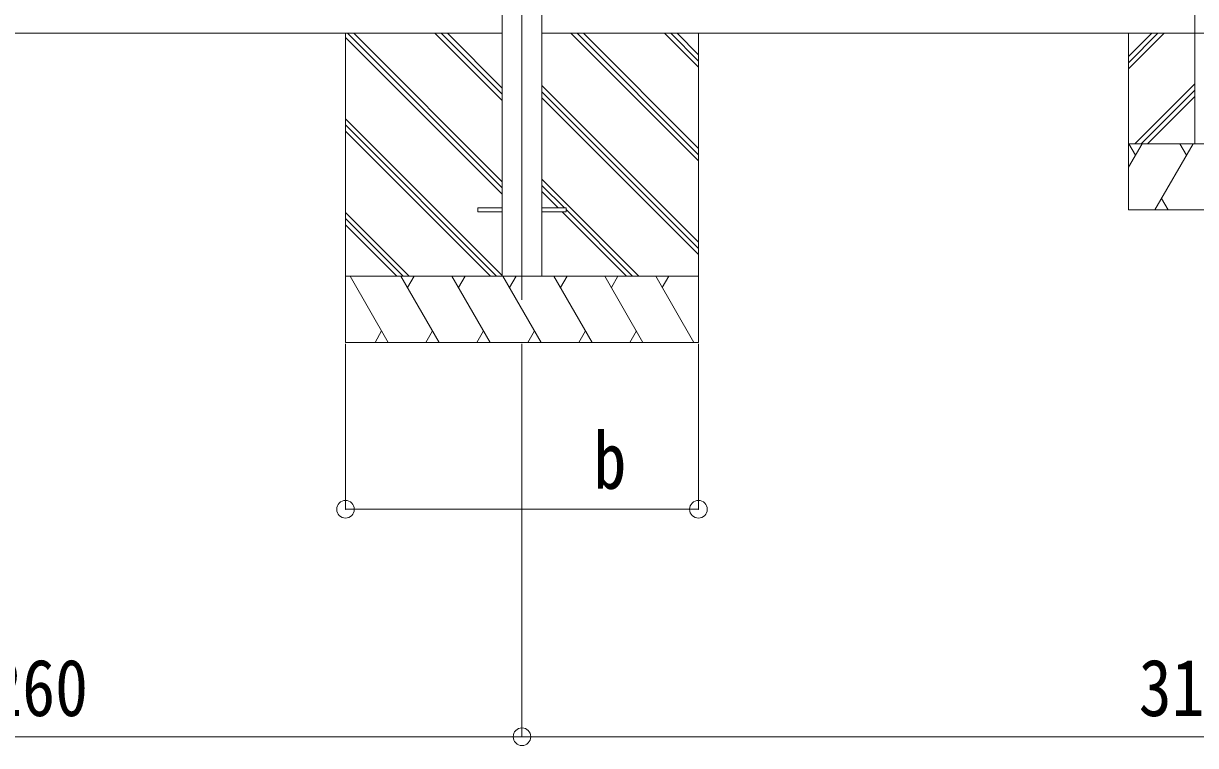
# Model space of a CAD drawing. Units: millimetres at full size, sheet at 1:40; details may follow other scales. Extents: x -11181 to 11305, y -7804 to 7716.
# Drawn here: x 4630 to 7287, y -2685 to -1050 of the extents above; entities that cross this region are included whole.
import ezdxf
from ezdxf.enums import TextEntityAlignment as Align

# ---------------------------------------------------------------- set-up
doc = ezdxf.new("R2010")
doc.units = ezdxf.units.MM
doc.header["$LTSCALE"] = 40
doc.header["$PDMODE"] = 32
doc.header["$PDSIZE"] = 40
for name, color, linetype, lineweight in [('0-0_0', 7, 'Continuous', 9), ('0-1_本体', 4, 'Continuous', 9), ('0-2_部品', 7, 'Continuous', 9), ('0-8_PARTS2', 2, 'Continuous', 9), ('0-A_寸法', 6, 'Continuous', 9), ('1-0_FRAME', 7, 'Continuous', 9), ('1-3_NOTPRINT', 4, 'Continuous', 9)]:
    doc.layers.add(name, color=color, linetype=linetype, lineweight=lineweight)
doc.styles.add('ＭＳ ゴシック', font='')
doc.styles.get('ＭＳ ゴシック').set_extended_font_data('MS Gothic')

msp = doc.modelspace()

# ---------------------------------------------------------------- linework, layer by layer
at = {"layer": '0-0_0'}
for p, q in [((3545.09, -1071.97), (5714.69, -1071.97)), ((5359.89, -1071.97), (5359.89, -1771.97)), ((5714.69, -1436.28), (5359.89, -1081.48)), ((5714.69, -1422.13), (5364.51, -1071.97)), ((5714.69, -1407.99), (5378.66, -1071.97)), ((5714.69, -1224.15), (5562.51, -1071.97)), ((5714.69, -1210), (5576.65, -1071.97)), ((5714.69, -1195.86), (5590.79, -1071.97)), ((8814.69, -1071.97), (5805.09, -1071.97)), ((6159.89, -1360.98), (5870.87, -1071.97)), ((6159.89, -1346.83), (5885.01, -1071.97)), ((6159.89, -1332.69), (5899.16, -1071.97)), ((6159.89, -1148.85), (6083.01, -1071.97)), ((6159.89, -1134.7), (6097.15, -1071.97)), ((6159.89, -1120.56), (6111.29, -1071.97)), ((6159.89, -1071.97), (6159.89, -1771.97)), ((6159.89, -1544.82), (5805.09, -1190.03)), ((6159.89, -1558.97), (5805.09, -1204.17)), ((6159.89, -1573.11), (5805.09, -1218.31)), ((5714.69, -1620.12), (5359.89, -1265.33)), ((5702.39, -1621.97), (5359.89, -1279.47)), ((5688.24, -1621.97), (5359.89, -1293.61)), ((6024.9, -1621.97), (5805.09, -1402.16)), ((5856.24, -1467.46), (5805.09, -1416.3)), ((5842.1, -1467.46), (5805.09, -1430.44)), ((5504.4, -1621.97), (5359.89, -1477.46)), ((5996.61, -1621.97), (5851.1, -1476.46)), ((6010.75, -1621.97), (5859.89, -1471.1)), ((5490.25, -1621.97), (5359.89, -1491.6)), ((5476.11, -1621.97), (5359.89, -1505.74)), ((5359.89, -1621.97), (6159.89, -1621.97)), ((5456.78, -1771.97), (5370.17, -1621.97)), ((5572.25, -1771.97), (5485.65, -1621.97)), ((5515.65, -1621.97), (5500.65, -1647.95)), ((5687.72, -1771.97), (5601.12, -1621.97)), ((5616.12, -1647.95), (5631.12, -1621.97)), ((5803.19, -1771.97), (5716.59, -1621.97)), ((5731.59, -1647.95), (5746.59, -1621.96)), ((5918.66, -1771.97), (5832.06, -1621.97)), ((5847.06, -1647.95), (5862.06, -1621.97)), ((6034.13, -1771.97), (5947.53, -1621.97)), ((5962.53, -1647.95), (5977.53, -1621.97)), ((6149.6, -1771.97), (6063, -1621.97)), ((6078, -1647.95), (6093, -1621.97)), ((5441.78, -1745.99), (5426.78, -1771.97)), ((5557.25, -1745.99), (5542.25, -1771.97)), ((5672.72, -1745.99), (5657.72, -1771.97)), ((5788.19, -1745.99), (5773.19, -1771.97)), ((5903.66, -1745.99), (5888.66, -1771.97)), ((6019.13, -1745.99), (6004.13, -1771.97)), ((6159.89, -1771.97), (5359.89, -1771.97))]:
    msp.add_line(p, q, dxfattribs=at)
at = {"layer": '0-1_本体'}
for p, q in [((5714.69, 1534.08), (5714.69, -1621.99)), ((5805.09, 1534.08), (5805.09, -1621.99))]:
    msp.add_line(p, q, dxfattribs=at)
at = {"layer": '0-2_部品', "color": 4}
for p, q in [((5660.09, -1467.46), (5660.09, -1476.46)), ((5715.09, -1467.46), (5660.09, -1467.46)), ((5715.09, -1476.46), (5660.09, -1476.46)), ((5860.09, -1467.46), (5805.09, -1467.46)), ((5860.09, -1476.46), (5805.09, -1476.46)), ((5860.09, -1467.46), (5860.09, -1476.46))]:
    msp.add_line(p, q, dxfattribs=at)
at = {"layer": '0-8_PARTS2'}
msp.add_line((5759.89, 1699.63), (5759.89, -1675.6), dxfattribs=at)
at = {"layer": '0-A_寸法'}
for p, q in [((5759.89, -2664.84), (5759.89, -1775.45)), ((6159.89, -2149.86), (6159.89, -1775.45)), ((3499.89, -2664.84), (5759.89, -2664.84)), ((8859.89, -2664.84), (5759.89, -2664.84))]:
    msp.add_line(p, q, dxfattribs=at)
msp.add_lwpolyline([(6159.89, -2149.86), (5359.89, -2149.86), (5359.89, -1775.45)], dxfattribs=at)
for p in [(5359.89, -2149.86), (6159.89, -2149.86), (5759.89, -2664.84)]:
    msp.add_point(p, dxfattribs=at)
at = {"layer": '1-0_FRAME'}
for p, q in [((7134.89, -1071.96), (7134.89, -1471.96)), ((7134.89, -1124.3), (7187.24, -1071.96)), ((7134.89, -1138.44), (7201.38, -1071.96)), ((7134.89, -1152.59), (7215.52, -1071.96)), ((7149.37, -1321.96), (7284.89, -1186.44)), ((7163.51, -1321.96), (7284.89, -1200.58)), ((7177.65, -1321.96), (7284.89, -1214.72)), ((7134.89, -1375.07), (7165.55, -1321.96)), ((7134.89, -1321.96), (7484.89, -1321.96)), ((7150.55, -1347.94), (7135.55, -1321.96)), ((7194.42, -1471.95), (7281.02, -1321.96)), ((7266.02, -1347.94), (7251.02, -1321.96)), ((7209.42, -1445.98), (7224.42, -1471.95)), ((7134.89, -1471.96), (7484.89, -1471.96))]:
    msp.add_line(p, q, dxfattribs=at)
at = {"layer": '1-3_NOTPRINT'}
msp.add_line((7284.89, 1522.14), (7284.89, -1321.96), dxfattribs=at)

# ---------------------------------------------------------------- texts
at = {"layer": '0-A_寸法', "color": 7, "style": 'ＭＳ ゴシック', "width": 0.85}
for s, p in [('b', (5921.89, -2141.86)), ('2260', (4477.89, -2656.84)), ('3100', (7157.89, -2656.84))]:
    msp.add_text(s, height=129, dxfattribs=at).set_placement(p, align=Align.BOTTOM_LEFT)

doc.saveas('drawing.dxf')
